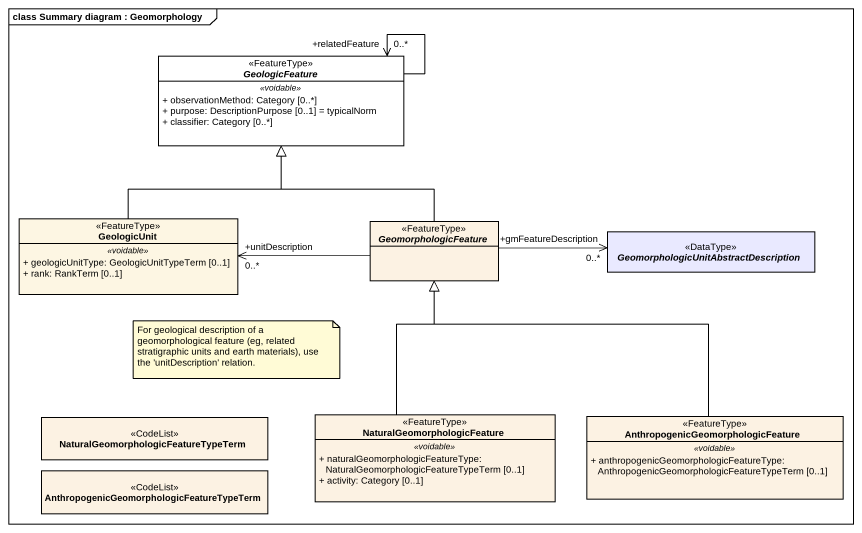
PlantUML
@startuml
mainframe class Summary diagram : Geomorphology
hide circle
hide empty members
skinparam classAttributeIconSize 0
abstract class GeologicFeature <<FeatureType>> #FFFFFF {
  .. <<voidable>> ..
  + observationMethod: Category [0..*]
  + purpose: DescriptionPurpose [0..1] = typicalNorm
  + classifier: Category [0..*]
}
class GeologicUnit <<FeatureType>> {
  .. <<voidable>> ..
  + geologicUnitType: GeologicUnitTypeTerm [0..1]
  + rank: RankTerm [0..1]
}
abstract class GeomorphologicFeature <<FeatureType>> #FCF2E3
abstract class "GeomorphologicUnitAbstractDescription" as GeomorphologicUnitAbstractDe <<DataType>> #E9E9FF
class "NaturalGeomorphologicFeatureTypeTerm" as NaturalGeomorphologicFeature <<CodeList>> #FCF2E3
class "NaturalGeomorphologicFeature" as NaturalGeomorphologicFeature_2 <<FeatureType>> #FCF2E3 {
  .. <<voidable>> ..
  + naturalGeomorphologicFeatureType: NaturalGeomorphologicFeatureTypeTerm [0..1]
  + activity: Category [0..1]
}
class "AnthropogenicGeomorphologicFeature" as AnthropogenicGeomorphologicF <<FeatureType>> #FCF2E3 {
  .. <<voidable>> ..
  + anthropogenicGeomorphologicFeatureType: AnthropogenicGeomorphologicFeatureTypeTerm [0..1]
}
class "AnthropogenicGeomorphologicFeatureTypeTerm" as AnthropogenicGeomorphologicF_2 <<CodeList>> #FCF2E3
GeologicFeature --> "+relatedFeature\n0..*" GeologicFeature
GeologicUnit -up-|> GeologicFeature
GeomorphologicFeature -up-|> GeologicFeature
GeomorphologicFeature -left-> "+unitDescription\n0..*" GeologicUnit
GeomorphologicFeature -right-> "+gmFeatureDescription\n0..*" GeomorphologicUnitAbstractDe
NaturalGeomorphologicFeature_2 -up-|> GeomorphologicFeature
AnthropogenicGeomorphologicF -up-|> GeomorphologicFeature
note as N1
  For geological description of a geomorphological feature (eg, related stratigraphic units and earth materials), use the 'unitDescription' relation.
end note
@enduml
